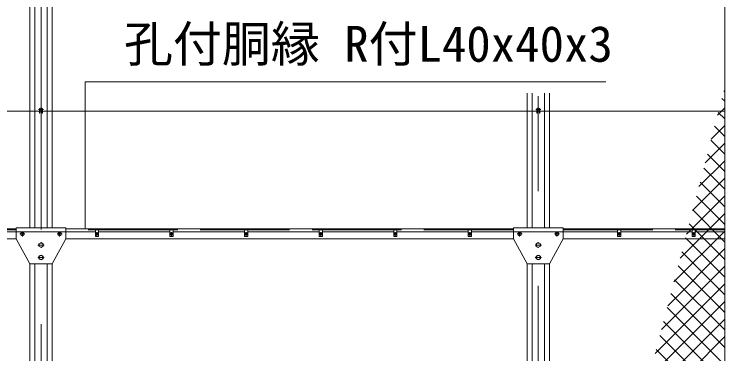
# Model space of a CAD drawing. Units: millimetres, scale not verified. Extents: x -12600 to 12600, y -8910 to 8910.
# Drawn here: x -7410 to -4552, y -1214 to 151 of the extents above; entities that cross this region are included whole.
import ezdxf
from ezdxf.enums import TextEntityAlignment as Align

# ---------------------------------------------------------------- set-up
doc = ezdxf.new("R2010")
doc.units = ezdxf.units.MM
doc.header["$LTSCALE"] = 60
doc.linetypes.add('DASHED', pattern=[7.5, 6, -1.5])
doc.linetypes.add('USER1', pattern=[50.8, 31.75, -6.35, 6.35, -6.35])
for name, color, linetype, lineweight in [('0-1_D-BMK', 2, 'USER1', 13), ('0-2_D-DCR-HCH', 7, 'Continuous', 9), ('0-4_D-STR1', 1, 'Continuous', 18), ('0-6_D-STR3', 3, 'Continuous', 13), ('0-7_D-STR-DIM', 7, 'Continuous', 9), ('0-9_D-STR-TXT', 7, 'Continuous', 9)]:
    doc.layers.add(name, color=color, linetype=linetype, lineweight=lineweight)
doc.styles.add('ＭＳ ゴシック', font='')
doc.styles.get('ＭＳ ゴシック').set_extended_font_data('MS Gothic')

msp = doc.modelspace()

# ---------------------------------------------------------------- linework, layer by layer
at = {"layer": '0-1_D-BMK'}
for p, q in [((-7302.38, -3762.35), (-7302.38, 3424.05)), ((-5302.38, -2845.86), (-5302.38, -166.4)), ((-7292.38, -232.35), (-7312.38, -232.35)), ((-5292.38, -232.35), (-5312.38, -232.35)), ((-7387.38, -732.35), (-7367.38, -732.35)), ((-7377.38, -722.35), (-7377.38, -742.35)), ((-7217.38, -732.35), (-7237.38, -732.35)), ((-7227.38, -722.35), (-7227.38, -742.35)), ((-7084.81, -732.35), (-7069.94, -732.35)), ((-7077.38, -724.91), (-7077.38, -739.79)), ((-6784.81, -732.35), (-6769.94, -732.35)), ((-6777.38, -724.91), (-6777.38, -739.79)), ((-6484.81, -732.35), (-6469.94, -732.35)), ((-6477.38, -724.91), (-6477.38, -739.79)), ((-6184.81, -732.35), (-6169.94, -732.35)), ((-6177.38, -724.91), (-6177.38, -739.79)), ((-5884.81, -732.35), (-5869.94, -732.35)), ((-5877.38, -724.91), (-5877.38, -739.79)), ((-5584.81, -732.35), (-5569.94, -732.35)), ((-5577.38, -724.91), (-5577.38, -739.79)), ((-5387.38, -732.35), (-5367.38, -732.35)), ((-5377.38, -722.35), (-5377.38, -742.35)), ((-5217.38, -732.35), (-5237.38, -732.35)), ((-5227.38, -722.35), (-5227.38, -742.35)), ((-4984.81, -732.35), (-4969.94, -732.35)), ((-4977.38, -724.91), (-4977.38, -739.79)), ((-4684.81, -732.35), (-4669.94, -732.35)), ((-4677.38, -724.91), (-4677.38, -739.79)), ((-7289.63, -777.35), (-7315.13, -777.35)), ((-5289.63, -777.35), (-5315.13, -777.35)), ((-7289.63, -827.35), (-7315.13, -827.35)), ((-5289.63, -827.35), (-5315.13, -827.35))]:
    msp.add_line(p, q, dxfattribs=at)
at = {"layer": '0-2_D-DCR-HCH'}
for p, q in [((-4556.45, -159.34), (-4552.38, -155.27)), ((-4552.38, -199.19), (-4563.87, -187.7)), ((-4581.5, -255.1), (-4552.38, -225.98)), ((-4552.38, -269.9), (-4578.53, -243.75)), ((-4606.54, -350.86), (-4552.38, -296.69)), ((-4552.38, -340.62), (-4593.19, -299.8)), ((-4631.58, -446.61), (-4552.38, -367.4)), ((-4552.38, -411.33), (-4607.85, -355.85)), ((-4552.38, -482.04), (-4622.51, -411.9)), ((-4656.63, -542.37), (-4552.38, -438.11)), ((-4552.37, -552.75), (-4637.17, -467.96)), ((-4681.67, -638.12), (-4552.37, -508.82)), ((-4552.37, -623.46), (-4651.83, -524.01)), ((-4706.72, -733.88), (-4552.37, -579.53)), ((-4552.37, -694.17), (-4666.49, -580.06)), ((-4731.76, -829.63), (-4552.37, -650.24)), ((-4552.37, -764.88), (-4681.15, -636.11)), ((-4552.37, -835.59), (-4695.81, -692.16)), ((-4756.81, -925.39), (-4552.37, -720.95)), ((-4552.37, -906.3), (-4710.47, -748.21)), ((-4781.85, -1021.14), (-4552.37, -791.66)), ((-4552.37, -977.01), (-4725.13, -804.26)), ((-4806.9, -1116.9), (-4552.37, -862.37)), ((-4552.37, -1047.72), (-4739.79, -860.31)), ((-4831.94, -1212.65), (-4552.37, -933.09)), ((-4552.37, -1118.43), (-4754.45, -916.36)), ((-4552.37, -1189.14), (-4769.11, -972.41)), ((-4856.99, -1308.41), (-4552.37, -1003.8)), ((-4552.37, -1259.85), (-4783.77, -1028.46)), ((-4882.03, -1404.16), (-4552.37, -1074.51)), ((-4552.37, -1330.57), (-4798.43, -1084.51)), ((-4552.37, -1401.28), (-4813.09, -1140.56)), ((-4907.07, -1499.92), (-4552.37, -1145.22)), ((-4552.37, -1471.99), (-4827.75, -1196.62))]:
    msp.add_line(p, q, dxfattribs=at)
at = {"layer": '0-4_D-STR1'}
for p, q in [((-7347.38, 2122.65), (-7347.38, -707.35)), ((-7327.38, 2122.65), (-7327.38, -707.35)), ((-7277.38, -707.35), (-7277.38, 2122.65)), ((-7257.38, -707.35), (-7257.38, 2122.65)), ((-5347.38, -166.4), (-5347.38, -707.35)), ((-5327.38, -166.4), (-5327.38, -707.35)), ((-5277.38, -707.35), (-5277.38, -166.4)), ((-5257.38, -707.35), (-5257.38, -166.4)), ((-7402.38, -712.35), (-9202.38, -712.35)), ((-5402.38, -712.35), (-7202.38, -712.35)), ((-5202.38, -712.35), (-4552.38, -712.35)), ((-7402.38, -752.35), (-9202.38, -752.35)), ((-5402.38, -752.35), (-7202.38, -752.35)), ((-5202.38, -752.35), (-4552.38, -752.35)), ((-7347.38, -852.35), (-7347.38, -3587.35)), ((-7327.38, -852.35), (-7327.38, -3587.35)), ((-7277.38, -3587.35), (-7277.38, -852.35)), ((-7257.38, -3587.35), (-7257.38, -852.35)), ((-5347.38, -852.35), (-5347.38, -2845.86)), ((-5327.38, -852.35), (-5327.38, -2845.86)), ((-5277.38, -2845.86), (-5277.38, -852.35)), ((-5257.38, -2845.86), (-5257.38, -852.35))]:
    msp.add_line(p, q, dxfattribs=at)
at = {"layer": '0-4_D-STR1', "linetype": 'DASHED'}
for p, q in [((-7402.38, -715.35), (-9202.38, -715.35)), ((-5402.38, -715.35), (-7202.38, -715.35)), ((-5202.38, -715.35), (-4552.38, -715.35))]:
    msp.add_line(p, q, dxfattribs=at)
at = {"layer": '0-6_D-STR3'}
for p, q in [((-7302.38, -224.84), (-7308.88, -228.6)), ((-7308.88, -228.6), (-7308.88, -236.1)), ((-7295.88, -228.6), (-7302.38, -224.84)), ((-7295.88, -236.1), (-7295.88, -228.6)), ((-5302.38, -224.84), (-5308.88, -228.6)), ((-5308.88, -228.6), (-5308.88, -236.1)), ((-5295.88, -228.6), (-5302.38, -224.84)), ((-5295.88, -236.1), (-5295.88, -228.6)), ((-4552.38, -239.1), (-9282.38, -239.1)), ((-7308.88, -236.1), (-7302.38, -239.85)), ((-7308.63, -236.25), (-7308.63, -246.35)), ((-7308.63, -246.35), (-7306.63, -246.35)), ((-7306.63, -237.4), (-7306.63, -246.35)), ((-7302.38, -239.85), (-7295.88, -236.1)), ((-7298.13, -237.4), (-7298.13, -246.35)), ((-7298.13, -246.35), (-7296.13, -246.35)), ((-7296.13, -236.25), (-7296.13, -246.35)), ((-5308.88, -236.1), (-5302.38, -239.85)), ((-5308.63, -236.25), (-5308.63, -246.35)), ((-5308.63, -246.35), (-5306.63, -246.35)), ((-5306.63, -237.4), (-5306.63, -246.35)), ((-5302.38, -239.85), (-5295.88, -236.1)), ((-5298.13, -237.4), (-5298.13, -246.35)), ((-5298.13, -246.35), (-5296.13, -246.35)), ((-5296.13, -236.25), (-5296.13, -246.35)), ((-7402.38, -707.35), (-7402.38, -752.35)), ((-7402.38, -707.35), (-7202.38, -707.35)), ((-7202.38, -707.35), (-7202.38, -752.35)), ((-5402.38, -707.35), (-5402.38, -752.35)), ((-5402.38, -707.35), (-5202.38, -707.35)), ((-5202.38, -707.35), (-5202.38, -752.35)), ((-7083.88, -724.35), (-7670.88, -724.35)), ((-7383.88, -728.6), (-7377.38, -724.84)), ((-7383.88, -736.1), (-7383.88, -728.6)), ((-7377.38, -739.85), (-7383.88, -736.1)), ((-7377.38, -724.84), (-7370.88, -728.6)), ((-7370.88, -736.1), (-7377.38, -739.85)), ((-7370.88, -728.6), (-7370.88, -736.1)), ((-7227.38, -724.84), (-7233.88, -728.6)), ((-7233.88, -728.6), (-7233.88, -736.1)), ((-7233.88, -736.1), (-7227.38, -739.85)), ((-7220.88, -728.6), (-7227.38, -724.84)), ((-7227.38, -739.85), (-7220.88, -736.1)), ((-7220.88, -736.1), (-7220.88, -728.6)), ((-6783.88, -724.35), (-7070.88, -724.35)), ((-6483.88, -724.35), (-6770.88, -724.35)), ((-6183.88, -724.35), (-6470.88, -724.35)), ((-5883.88, -724.35), (-6170.88, -724.35)), ((-5583.88, -724.35), (-5870.88, -724.35)), ((-4983.88, -724.35), (-5570.88, -724.35)), ((-5383.88, -728.6), (-5377.38, -724.84)), ((-5383.88, -736.1), (-5383.88, -728.6)), ((-5377.38, -739.85), (-5383.88, -736.1)), ((-5377.38, -724.84), (-5370.88, -728.6)), ((-5370.88, -736.1), (-5377.38, -739.85)), ((-5370.88, -728.6), (-5370.88, -736.1)), ((-5227.38, -724.84), (-5233.88, -728.6)), ((-5233.88, -728.6), (-5233.88, -736.1)), ((-5233.88, -736.1), (-5227.38, -739.85)), ((-5220.88, -728.6), (-5227.38, -724.84)), ((-5227.38, -739.85), (-5220.88, -736.1)), ((-5220.88, -736.1), (-5220.88, -728.6)), ((-4683.88, -724.35), (-4970.88, -724.35)), ((-4670.88, -724.35), (-4552.37, -724.35)), ((-7402.38, -752.35), (-7347.38, -852.35)), ((-5402.38, -752.35), (-5347.38, -852.35)), ((-7302.38, -787.16), (-7310.88, -782.26)), ((-7293.88, -782.26), (-7302.38, -787.16)), ((-5302.38, -787.16), (-5310.88, -782.26)), ((-5293.88, -782.26), (-5302.38, -787.16)), ((-7302.38, -837.16), (-7310.88, -832.26)), ((-7293.88, -832.26), (-7302.38, -837.16)), ((-5302.38, -837.16), (-5310.88, -832.26)), ((-5293.88, -832.26), (-5302.38, -837.16))]:
    msp.add_line(p, q, dxfattribs=at)
for points in [[(-7083.88, -716.35), (-7070.88, -716.35), (-7070.88, -742.35), (-7083.88, -742.35)], [(-6783.88, -716.35), (-6770.88, -716.35), (-6770.88, -742.35), (-6783.88, -742.35)], [(-6483.88, -716.35), (-6470.88, -716.35), (-6470.88, -742.35), (-6483.88, -742.35)], [(-6183.88, -716.35), (-6170.88, -716.35), (-6170.88, -742.35), (-6183.88, -742.35)], [(-5883.88, -716.35), (-5870.88, -716.35), (-5870.88, -742.35), (-5883.88, -742.35)], [(-5583.88, -716.35), (-5570.88, -716.35), (-5570.88, -742.35), (-5583.88, -742.35)], [(-4983.88, -716.35), (-4970.88, -716.35), (-4970.88, -742.35), (-4983.88, -742.35)], [(-4683.88, -716.35), (-4670.88, -716.35), (-4670.88, -742.35), (-4683.88, -742.35)]]:
    msp.add_lwpolyline(points, close=True, dxfattribs=at)
for points in [[(-7347.38, -852.35), (-7257.38, -852.35), (-7202.38, -752.35)], [(-7310.88, -782.26), (-7310.88, -772.44), (-7302.38, -767.53)], [(-7302.38, -767.53), (-7293.88, -772.44), (-7293.88, -782.26)], [(-5347.38, -852.35), (-5257.38, -852.35), (-5202.38, -752.35)], [(-5310.88, -782.26), (-5310.88, -772.44), (-5302.38, -767.53)], [(-5302.38, -767.53), (-5293.88, -772.44), (-5293.88, -782.26)], [(-7310.88, -832.26), (-7310.88, -822.44), (-7302.38, -817.53)], [(-7302.38, -817.53), (-7293.88, -822.44), (-7293.88, -832.26)], [(-5310.88, -832.26), (-5310.88, -822.44), (-5302.38, -817.53)], [(-5302.38, -817.53), (-5293.88, -822.44), (-5293.88, -832.26)]]:
    msp.add_lwpolyline(points, dxfattribs=at)
for centre, radius in [((-7302.38, -232.35), 6.25), ((-5302.38, -232.35), 6.25), ((-7377.38, -732.35), 6.25), ((-7227.38, -732.35), 6.25), ((-7077.38, -732.35), 5.25), ((-6777.38, -732.35), 5.25), ((-6477.38, -732.35), 5.25), ((-6177.38, -732.35), 5.25), ((-5877.38, -732.35), 5.25), ((-5577.38, -732.35), 5.25), ((-5377.38, -732.35), 6.25), ((-5227.38, -732.35), 6.25), ((-4977.38, -732.35), 5.25), ((-4677.38, -732.35), 5.25), ((-7302.38, -777.35), 8.25), ((-5302.38, -777.35), 8.25), ((-7302.38, -827.35), 8.25), ((-5302.38, -827.35), 8.25)]:
    msp.add_circle(centre, radius, dxfattribs=at)
at = {"layer": '0-7_D-STR-DIM'}
msp.add_line((-4552.38, 741.92), (-4552.38, -2206.7), dxfattribs=at)
at = {"layer": '0-9_D-STR-TXT'}
msp.add_lwpolyline([(-5030.81, -121.38), (-7124.44, -121.38), (-7124.44, -713.95)], dxfattribs=at)

# ---------------------------------------------------------------- texts
at = {"layer": '0-9_D-STR-TXT', "style": 'ＭＳ ゴシック'}
msp.add_text('孔付胴縁 R付L40x40x3', height=144.3, dxfattribs=at).set_placement((-6968.62, -83.62), align=Align.BOTTOM_LEFT)

doc.saveas('drawing.dxf')
